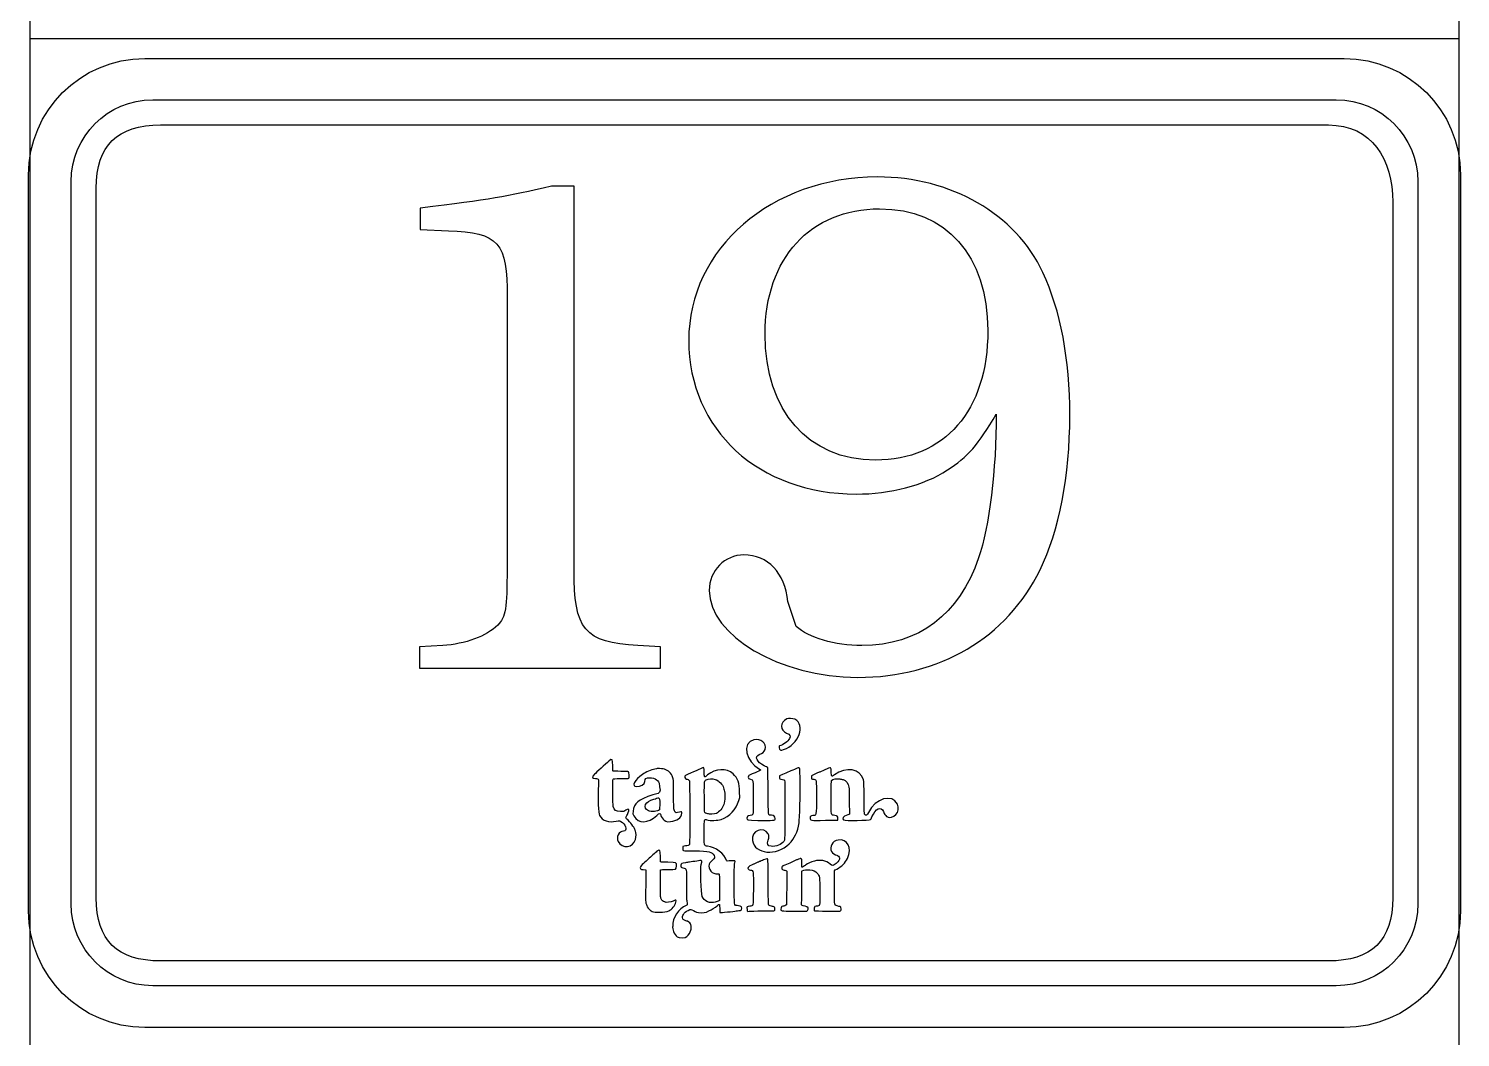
# Model space of a CAD drawing. Header units: millimetres. Extents: x 0 to 115, y 10 to 901.
# Drawn here: x -0.1 to 115.1, y 91.6 to 172.7 of the extents above; entities that cross this region are included whole.
import ezdxf

# ---------------------------------------------------------------- set-up
doc = ezdxf.new("R2010")
doc.units = ezdxf.units.MM
doc.layers.add('1', color=7, linetype='CONTINUOUS')

msp = doc.modelspace()

# ---------------------------------------------------------------- linework, layer by layer
at = {"layer": '1', "color": 7}
for p, q in [((0, 9.610394), (0, 900.64166)), ((114.999971, 900.64166), (114.999971, 9.610394)), ((0, 171.928031), (115.010869, 171.928031)), ((9.864019, 167.011367), (105.140122, 167.011367)), ((9.864019, 167.011367), (9.864019, 167.011367)), ((10.503252, 164.982895), (104.500888, 164.982895)), ((10.503252, 164.982895), (10.503252, 164.982895)), ((3.30588, 102.306986), (3.30588, 160.436648)), ((111.69826, 160.436648), (111.69826, 102.306986)), ((5.317772, 102.807225), (5.317772, 159.897956)), ((43.794185, 160.057765), (41.973499, 160.057765)), ((43.794185, 129.191121), (43.794185, 160.057765)), ((31.387696, 158.291053), (31.387696, 156.583609)), ((68.37962, 158.234609), (68.37962, 158.234609)), ((109.686369, 158.776123), (109.686369, 102.807225)), ((31.387696, 156.583609), (33.664171, 156.469309)), ((38.387865, 151.115554), (38.387865, 129.305421)), ((77.769506, 141.720376), (77.769506, 141.720376)), ((61.664495, 124.635349), (60.980812, 126.627838)), ((33.209441, 123.097591), (31.330899, 122.982938)), ((31.330899, 122.982938), (31.330899, 121.275494)), ((50.736498, 122.982938), (48.916165, 123.097591)), ((50.736498, 121.275494), (50.736498, 122.982938)), ((31.330899, 121.275494), (50.736498, 121.275494)), ((60.570179, 112.719574), (60.323587, 112.609155)), ((60.323587, 112.609155), (60.323587, 112.500147)), ((63.158156, 112.744269), (62.885459, 112.614799)), ((62.885459, 112.614799), (62.885459, 112.494855)), ((57.04099, 110.631836), (57.115426, 110.872783)), ((57.115426, 110.872783), (57.111545, 111.316577)), ((58.200218, 110.744724), (58.194573, 110.641361)), ((58.200218, 111.448869), (58.200218, 110.744724)), ((47.786218, 109.755183), (47.510698, 109.755183)), ((47.956962, 109.849022), (47.786218, 109.755183)), ((48.538693, 109.777408), (48.515057, 109.552688)), ((48.515057, 109.552688), (48.606073, 109.390058)), ((58.201276, 110.441336), (58.194573, 109.982725)), ((58.204098, 110.513302), (58.201276, 110.441336)), ((65.940515, 109.543163), (65.892184, 109.502947)), ((65.936281, 110.558811), (65.940515, 109.543163)), ((51.162301, 108.975191), (51.301648, 108.909222)), ((51.301648, 108.909222), (51.537304, 108.933916)), ((64.018228, 109.035869), (65.008828, 109.049627)), ((65.008828, 109.049627), (65.008828, 109.184741)), ((60.724695, 107.442725), (60.659784, 107.338302)), ((60.744098, 108.021633), (60.724695, 107.442725)), ((52.537782, 106.924847), (52.530726, 106.76645)), ((52.647848, 106.955186), (52.537782, 106.924847)), ((49.355726, 105.076644), (49.559632, 105.064297)), ((49.559632, 105.064297), (49.557162, 104.758439)), ((62.119226, 105.907789), (62.064192, 105.943419)), ((62.109701, 105.589583), (62.119226, 105.907789)), ((55.495118, 102.594853), (55.443965, 102.553578)), ((55.488062, 103.64225), (55.495118, 102.594853)), ((62.09312, 102.23255), (62.106879, 102.78253)), ((54.072718, 101.600019), (54.455834, 101.653641)), ((54.455834, 101.653641), (54.636457, 101.743247)), ((57.268531, 102.083678), (57.148587, 102.123541)), ((57.275234, 101.959853), (57.268531, 102.083678)), ((61.501865, 101.735133), (62.521745, 101.729489)), ((62.146742, 102.191275), (62.09312, 102.23255)), ((62.521745, 101.729489), (62.572545, 101.780641)), ((104.500888, 97.723697), (10.503252, 97.723697)), ((105.140122, 95.730856), (9.864019, 95.730856))]:
    msp.add_line(p, q, dxfattribs=at)
at = {"layer": '1', "color": 1}
for p, q in [((9.224645, 170.32007), (105.779526, 170.32007)), ((9.224645, 170.32007), (9.224645, 170.32007)), ((-0.119865, 101.726666), (-0.119865, 160.971459)), ((115.124035, 160.971459), (115.124035, 101.726666)), ((105.779526, 92.376645), (9.224645, 92.376645))]:
    msp.add_line(p, q, dxfattribs=at)
for points in [[(-0.119865, 160.971459), (-0.119865, 166.150237), (4.047196, 170.32007), (9.224645, 170.32007)], [(105.779526, 170.32007), (110.956975, 170.32007), (115.124035, 166.150237), (115.124035, 160.971459)], [(9.224645, 92.376645), (4.047196, 92.376645), (-0.119865, 96.54683), (-0.119865, 101.726666)], [(115.124035, 101.726666), (115.124035, 96.54683), (110.956975, 92.376645), (105.779526, 92.376645)]]:
    msp.add_open_spline(points, degree=3, dxfattribs=at)
at = {"layer": '1', "color": 7}
for points in [[(3.30588, 160.436648), (3.30588, 164.080137), (6.231466, 167.011367), (9.864019, 167.011367)], [(105.140122, 167.011367), (108.772674, 167.011367), (111.69826, 164.080137), (111.69826, 160.436648)], [(5.317772, 159.897956), (5.317772, 163.334717), (7.005814, 164.982895), (10.503252, 164.982895)], [(104.500888, 164.982895), (107.998327, 164.982895), (109.686369, 162.214295), (109.686369, 158.776123)], [(68.208876, 160.797892), (59.671654, 160.797892), (53.012973, 155.045851), (53.012973, 147.643162)], [(81.524825, 153.109806), (79.306206, 157.836323), (74.127428, 160.797892), (68.208876, 160.797892)], [(41.973499, 160.057765), (38.273565, 159.203337), (37.078707, 158.974737), (31.387696, 158.291053)], [(59.159068, 148.154337), (59.159068, 154.247868), (62.802556, 158.234609), (68.37962, 158.234609)], [(68.37962, 158.234609), (73.729142, 158.234609), (77.086175, 154.47682), (77.086175, 148.439382)], [(33.664171, 156.469309), (37.704535, 156.355009), (38.444663, 155.500581), (38.387865, 151.115554)], [(83.688411, 141.605723), (83.688411, 146.161496), (82.948283, 150.033937), (81.524825, 153.109806)], [(53.012973, 147.643162), (53.012973, 140.466251), (58.647893, 135.284651), (66.501431, 135.284651)], [(68.037778, 138.017268), (62.631812, 138.017268), (59.159068, 142.00401), (59.159068, 148.154337)], [(77.086175, 148.439382), (77.086175, 142.00401), (73.614842, 138.017268), (68.037778, 138.017268)], [(73.842031, 137.221049), (75.436586, 138.246221), (76.346048, 139.271393), (77.769506, 141.720376)], [(77.769506, 141.720376), (77.769506, 137.277493), (77.200475, 132.607421), (76.346048, 130.158438)], [(81.297283, 129.191121), (82.833983, 132.323435), (83.688411, 136.764907), (83.688411, 141.605723)], [(66.501431, 135.284651), (69.232637, 135.284651), (71.907398, 135.968335), (73.842031, 137.221049)], [(57.453034, 130.387391), (55.915276, 130.387391), (54.663973, 129.134677), (54.663973, 127.53871)], [(60.980812, 126.627838), (60.753623, 128.963579), (59.38802, 130.387391), (57.453034, 130.387391)], [(38.387865, 129.305421), (38.387865, 126.058807), (38.273565, 125.375477), (37.64809, 124.749649)], [(48.916165, 123.097591), (44.64826, 123.32478), (43.737387, 124.407807), (43.794185, 129.191121)], [(66.61432, 120.534307), (73.216556, 120.534307), (78.622522, 123.724477), (81.297283, 129.191121)], [(76.346048, 130.158438), (74.8097, 125.602666), (71.509112, 123.097591), (66.956162, 123.097591)], [(54.663973, 127.53871), (54.663973, 123.895221), (60.355337, 120.534307), (66.61432, 120.534307)], [(37.64809, 124.749649), (36.737218, 123.837366), (35.029774, 123.211891), (33.209441, 123.097591)], [(66.956162, 123.097591), (64.737542, 123.097591), (62.688256, 123.724477), (61.664495, 124.635349)], [(60.896851, 117.189621), (60.332054, 116.907399), (60.329231, 116.274869), (60.894029, 116.040624)], [(60.65167, 114.727233), (61.861345, 115.139277), (62.45119, 116.725366), (61.556898, 117.162105)], [(61.556898, 117.162105), (61.386154, 117.246419), (61.038667, 117.261588), (60.898262, 117.189621)], [(58.252429, 115.51816), (57.28229, 115.296263), (57.583915, 113.730988), (58.707159, 113.159136)], [(59.155187, 114.736758), (59.297004, 115.224649), (58.810523, 115.644808), (58.251018, 115.51816)], [(61.124392, 115.609177), (61.02244, 115.395394), (60.612865, 115.092358), (60.323587, 115.017922)], [(60.894029, 116.040624), (61.183659, 115.92068), (61.228815, 115.832485), (61.124392, 115.609177)], [(59.093098, 113.430422), (58.48244, 113.722522), (58.282768, 114.166316), (58.693401, 114.321891)], [(58.693401, 114.321891), (58.982679, 114.429488), (59.094509, 114.53003), (59.155187, 114.736758)], [(60.323587, 115.017922), (60.265731, 115.001341), (60.26432, 114.894097), (60.323587, 114.765685)], [(60.323587, 114.765685), (60.37474, 114.652797), (60.416015, 114.647152), (60.65167, 114.727233)], [(46.586068, 113.802602), (46.320073, 113.566947), (45.555251, 112.865624), (45.429662, 112.744269)], [(46.898629, 113.409961), (46.897571, 113.983224), (46.852062, 114.04108), (46.584657, 113.804013)], [(46.922265, 112.996505), (46.907096, 113.00603), (46.898629, 113.145377), (46.898629, 113.409961)], [(47.551973, 112.971458), (47.22001, 112.977102), (46.936023, 112.988038), (46.922265, 112.996505)], [(48.174979, 112.945352), (48.165101, 112.953819), (47.885348, 112.966166), (47.551973, 112.971458)], [(48.188737, 112.424652), (48.221546, 112.452169), (48.209198, 112.912191), (48.174979, 112.945352)], [(50.294115, 113.153491), (49.951215, 113.087169), (49.579035, 112.927361), (49.279879, 112.718163)], [(50.480382, 113.194766), (50.468034, 113.189474), (50.383721, 113.170072), (50.294115, 113.153491)], [(50.950282, 113.167249), (50.795765, 113.190533), (50.507898, 113.207113), (50.480382, 113.194766)], [(51.672418, 112.625736), (51.549651, 112.894552), (51.246615, 113.123152), (50.950282, 113.167249)], [(54.058959, 113.223694), (53.947482, 113.165838), (52.824237, 112.676536), (52.740276, 112.65043)], [(54.257573, 112.895963), (54.256162, 113.310477), (54.249107, 113.322824), (54.06037, 113.223694)], [(56.578145, 112.776019), (56.059915, 113.255444), (55.162801, 113.216991), (54.533093, 112.686413)], [(58.707159, 113.159136), (58.864145, 113.079055), (58.829926, 113.055772), (58.122959, 112.76473)], [(59.375673, 113.270613), (59.365795, 113.288605), (59.239148, 113.360219), (59.093098, 113.430422)], [(59.40319, 111.41853), (59.396134, 112.419008), (59.383787, 113.252622), (59.375673, 113.270613)], [(61.111692, 112.95523), (60.949415, 112.886086), (60.705292, 112.781311), (60.570179, 112.719574)], [(61.626042, 113.174305), (61.506098, 113.123152), (61.274323, 113.024022), (61.111692, 112.95523)], [(61.970354, 112.558002), (61.950951, 113.376799), (61.97882, 113.327058), (61.626042, 113.174305)], [(63.969898, 113.095636), (63.752234, 112.998974), (63.542684, 112.91078), (63.50282, 112.897022)], [(64.482484, 112.884674), (64.465903, 113.346461), (64.503298, 113.331291), (63.969898, 113.095636)], [(67.081398, 112.293419), (66.825281, 113.193355), (65.692512, 113.383502), (64.736131, 112.691705)], [(45.429662, 112.744269), (45.180249, 112.500147), (45.206707, 112.394313), (45.509743, 112.394313)], [(45.509743, 112.394313), (45.789496, 112.394313), (45.786674, 112.402427), (45.735874, 111.549411)], [(46.934612, 110.147825), (46.897571, 110.295286), (46.884871, 112.293419), (46.922265, 112.352686)], [(46.922265, 112.352686), (46.937435, 112.377733), (47.062671, 112.385847), (47.549151, 112.391491)], [(47.549151, 112.391491), (47.962607, 112.395724), (48.167923, 112.408072), (48.188737, 112.424652)], [(49.279879, 112.718163), (48.669573, 112.290949), (48.392643, 111.758961), (48.77964, 111.758961)], [(48.77964, 111.758961), (49.177926, 111.758961), (49.452387, 111.918769), (49.475671, 112.165361)], [(49.475671, 112.165361), (49.497896, 112.394313), (49.58609, 112.461694), (49.860198, 112.461694)], [(49.860198, 112.461694), (50.292704, 112.461694), (50.643012, 112.223216), (50.644423, 111.931116)], [(50.644423, 111.931116), (50.644423, 111.88843), (50.653948, 111.800236), (50.667707, 111.734266)], [(51.793421, 111.103147), (51.790951, 112.381613), (51.793421, 112.35833), (51.672418, 112.625736)], [(52.740276, 112.65043), (52.628798, 112.614799), (52.708526, 112.350216), (52.829882, 112.350216)], [(52.829882, 112.350216), (52.908551, 112.350216), (53.036609, 112.279661), (53.075062, 112.217924)], [(53.075062, 112.217924), (53.094465, 112.186174), (53.101168, 107.346416), (53.082118, 107.17285)], [(54.279445, 112.558002), (54.267098, 112.591163), (54.257573, 112.742858), (54.257573, 112.895963)], [(54.26992, 110.947219), (54.267098, 112.303297), (54.257573, 112.206636), (54.420204, 112.292361)], [(54.533093, 112.686413), (54.294615, 112.483919), (54.305904, 112.490622), (54.279445, 112.558002)], [(54.420204, 112.292361), (54.621287, 112.395724), (54.913387, 112.410894), (55.150454, 112.329402)], [(55.150454, 112.329402), (55.442554, 112.227449), (55.759701, 111.905011), (55.80909, 111.658419)], [(57.111545, 111.316577), (57.10449, 112.027777), (56.959851, 112.42183), (56.578145, 112.776019)], [(58.122959, 112.76473), (57.836151, 112.647608), (57.804401, 112.621502), (57.805812, 112.50438)], [(57.805812, 112.50438), (57.805812, 112.391491), (57.826626, 112.373499), (57.990668, 112.335047)], [(57.990668, 112.335047), (58.204098, 112.286716), (58.200218, 112.30753), (58.200218, 111.448869)], [(60.323587, 112.500147), (60.323587, 112.379144), (60.330642, 112.373499), (60.557831, 112.329402)], [(60.557831, 112.329402), (60.633679, 112.314233), (60.708115, 112.286716), (60.723284, 112.267313)], [(60.723284, 112.267313), (60.757856, 112.227449), (60.773026, 108.924391), (60.744098, 108.021633)], [(61.900151, 108.841488), (61.938604, 109.06903), (62.004926, 111.395247), (61.986934, 111.869027)], [(61.986934, 111.869027), (61.986934, 111.887019), (61.97882, 112.198522), (61.970354, 112.558002)], [(62.885459, 112.494855), (62.885459, 112.362563), (62.867467, 112.374911), (63.092187, 112.336458)], [(63.092187, 112.336458), (63.298915, 112.301886), (63.290448, 112.365386), (63.290448, 110.91688)], [(63.50282, 112.897022), (63.464015, 112.884674), (63.30844, 112.815883), (63.158156, 112.744269)], [(64.481073, 110.871372), (64.481073, 111.999908), (64.486717, 112.209458), (64.514234, 112.250733)], [(64.736131, 112.691705), (64.485306, 112.510024), (64.496242, 112.500147), (64.482484, 112.884674)], [(64.514234, 112.250733), (64.580203, 112.351627), (64.982723, 112.42183), (65.181337, 112.365386)], [(65.181337, 112.365386), (65.250128, 112.348805), (65.363017, 112.321288), (65.434631, 112.30753)], [(65.434631, 112.30753), (65.666406, 112.260611), (65.849498, 112.027777), (65.910176, 111.701105)], [(67.133962, 110.850911), (67.120203, 111.987561), (67.113148, 112.183352), (67.081398, 112.293419)], [(45.735874, 111.549411), (45.692835, 110.852322), (45.745399, 109.567858), (45.821246, 109.435566)], [(50.129015, 111.090447), (48.927101, 110.676991), (48.606073, 110.412408), (48.538693, 109.777408)], [(49.767771, 109.797869), (49.279879, 110.045872), (49.519768, 110.562691), (50.203451, 110.740491)], [(50.338212, 111.145833), (50.28459, 111.135955), (50.189693, 111.111261), (50.129015, 111.090447)], [(50.203451, 110.740491), (50.283179, 110.761305), (50.382309, 110.791644), (50.425348, 110.808224)], [(50.667707, 111.734266), (50.751668, 111.299997), (50.702279, 111.211802), (50.338212, 111.145833)], [(50.425348, 110.808224), (50.568576, 110.864669), (50.649715, 110.842444), (50.67194, 110.740491)], [(50.67194, 110.740491), (50.700868, 110.602908), (50.682876, 109.931572), (50.648304, 109.890297)], [(52.262262, 109.687802), (51.800476, 109.574561), (51.796243, 109.58973), (51.793421, 111.103147)], [(54.464301, 109.58973), (54.258984, 109.632769), (54.271332, 109.544575), (54.26992, 110.947219)], [(55.80909, 111.658419), (55.821437, 111.599152), (55.847895, 111.506724), (55.866945, 111.453102)], [(55.866945, 111.453102), (55.949848, 111.236497), (55.929034, 110.59303), (55.832726, 110.296697)], [(58.194573, 110.641361), (58.195984, 110.584916), (58.194573, 110.57398), (58.204098, 110.513302)], [(59.671654, 109.436977), (59.396134, 109.445091), (59.416948, 109.292338), (59.40319, 111.41853)], [(63.290448, 110.91688), (63.290448, 109.383002), (63.296092, 109.416163), (63.002581, 109.414752)], [(64.762237, 109.428511), (64.446853, 109.486366), (64.478251, 109.321266), (64.481073, 110.871372)], [(65.910176, 111.701105), (65.923934, 111.623847), (65.93487, 111.173349), (65.936281, 110.558811)], [(67.151953, 109.530463), (67.150542, 109.534697), (67.142076, 110.125952), (67.133962, 110.850911)], [(69.814014, 110.336913), (69.384331, 111.193811), (68.057181, 110.813516), (67.479684, 109.666988)], [(47.510698, 109.755183), (47.127582, 109.755183), (47.015751, 109.829619), (46.934612, 110.147825)], [(48.19544, 109.879361), (48.176037, 109.950975), (48.132293, 109.94533), (47.956962, 109.849022)], [(48.042687, 109.418986), (48.100543, 109.493422), (48.21061, 109.821505), (48.19544, 109.879361)], [(50.648304, 109.890297), (50.521657, 109.737191), (49.996723, 109.682158), (49.767771, 109.797869)], [(50.441576, 109.42463), (50.696634, 109.665577), (50.688521, 109.666988), (50.805643, 109.345961)], [(51.537304, 108.933916), (52.055534, 108.98648), (52.416426, 109.24683), (52.45629, 109.598197)], [(52.45629, 109.598197), (52.470048, 109.723433), (52.448176, 109.733311), (52.262262, 109.687802)], [(54.596593, 109.547044), (54.590948, 109.556922), (54.53027, 109.575972), (54.464301, 109.58973)], [(55.245704, 109.592552), (55.120115, 109.534697), (54.62552, 109.500477), (54.596593, 109.547044)], [(55.832726, 110.296697), (55.741709, 110.024), (55.47007, 109.698738), (55.245704, 109.592552)], [(55.614709, 109.106072), (56.313562, 109.354075), (56.816623, 109.890297), (57.04099, 110.631836)], [(58.194573, 109.982725), (58.187518, 109.446502), (58.198806, 109.474019), (57.94657, 109.423219)], [(65.892184, 109.502947), (65.864667, 109.481075), (65.771181, 109.446502), (65.684045, 109.426041)], [(67.479684, 109.666988), (67.359739, 109.429922), (67.278601, 109.395702), (67.151953, 109.530463)], [(67.756614, 109.304686), (68.068117, 110.000363), (68.495331, 110.198977), (68.680187, 109.7319)], [(68.680187, 109.7319), (68.761326, 109.523761), (68.830117, 109.427452), (68.94477, 109.350194)], [(68.94477, 109.350194), (69.458767, 109.009763), (70.108937, 109.745658), (69.814014, 110.336913)], [(45.821246, 109.435566), (46.067837, 109.00553), (46.603707, 108.821027), (47.182615, 108.967077)], [(47.182615, 108.967077), (47.437673, 109.030225), (47.491296, 109.019288), (47.685676, 108.85948)], [(47.685676, 108.85948), (48.016229, 108.589252), (48.063148, 108.164861), (47.762935, 108.164861)], [(48.132293, 109.035869), (47.904751, 109.263411), (47.907573, 109.251063), (48.042687, 109.418986)], [(48.694268, 108.247763), (48.694268, 108.363475), (48.421571, 108.746591), (48.132293, 109.035869)], [(48.606073, 109.390058), (48.961673, 108.750825), (49.744487, 108.765641), (50.441576, 109.42463)], [(50.805643, 109.345961), (50.862087, 109.192855), (50.997201, 109.05245), (51.162301, 108.975191)], [(54.261454, 108.166272), (54.26992, 109.204144), (54.25334, 109.135), (54.480882, 109.067619)], [(54.480882, 109.067619), (54.728884, 108.994594), (55.360004, 109.016466), (55.614709, 109.106072)], [(57.695745, 109.202733), (57.695745, 109.041513), (57.666818, 109.046805), (58.582981, 109.033047)], [(57.94657, 109.423219), (57.723262, 109.3763), (57.695745, 109.351605), (57.695745, 109.202733)], [(59.415537, 107.945786), (59.068404, 108.618533), (58.01254, 108.181441), (58.135306, 107.415208)], [(58.582981, 109.033047), (59.838518, 109.013997), (59.97222, 109.027755), (59.97222, 109.170983)], [(59.97222, 109.170983), (59.97222, 109.340316), (59.868856, 109.431333), (59.671654, 109.436977)], [(61.110634, 107.154858), (61.52797, 107.571136), (61.775973, 108.098891), (61.900151, 108.841488)], [(62.787387, 109.210847), (62.786329, 109.015408), (62.762692, 109.019288), (64.018228, 109.035869)], [(63.002581, 109.414752), (62.83854, 109.414752), (62.790209, 109.368186), (62.787387, 109.210847)], [(65.008828, 109.184741), (65.008828, 109.366775), (64.99119, 109.385825), (64.762237, 109.428511)], [(65.684045, 109.426041), (65.466381, 109.374888), (65.35067, 109.170983), (65.478728, 109.066208)], [(65.478728, 109.066208), (65.557398, 109.001297), (67.58587, 109.022111), (67.646548, 109.088433)], [(67.646548, 109.088433), (67.661717, 109.104661), (67.711459, 109.202733), (67.756614, 109.304686)], [(47.762935, 108.164861), (47.389343, 108.164861), (47.14134, 107.6745), (47.332898, 107.321722)], [(47.332898, 107.321722), (47.65816, 106.723411), (48.558096, 106.835241), (48.730251, 107.493877)], [(48.724607, 108.158158), (48.708026, 108.185675), (48.694268, 108.225538), (48.694268, 108.247763)], [(48.730251, 107.493877), (48.79234, 107.732355), (48.790929, 108.056205), (48.724607, 108.158158)], [(54.522157, 106.952363), (54.25334, 106.982702), (54.251929, 106.985525), (54.261454, 108.166272)], [(58.135306, 107.415208), (58.315929, 106.293727), (60.085109, 106.139211), (61.110634, 107.154858)], [(59.640256, 106.946719), (59.350626, 106.984113), (59.289948, 107.107938), (59.40319, 107.442725)], [(59.40319, 107.442725), (59.481506, 107.67838), (59.48574, 107.809613), (59.415537, 107.945786)], [(60.659784, 107.338302), (60.495742, 107.073719), (60.037131, 106.89733), (59.640256, 106.946719)], [(65.031053, 107.448369), (64.576323, 107.362997), (64.310328, 106.902622), (64.501887, 106.530794)], [(65.783528, 105.962822), (66.198042, 106.803491), (65.798698, 107.591597), (65.031053, 107.448369)], [(50.454276, 106.543141), (50.273654, 106.394269), (50.027062, 106.172372), (49.709915, 105.874627)], [(50.731207, 106.119808), (50.733676, 106.653208), (50.682876, 106.731877), (50.452865, 106.543141)], [(50.729796, 105.709175), (50.728384, 105.728577), (50.729796, 105.913433), (50.731207, 106.119808)], [(52.530726, 106.76645), (52.524023, 106.569247), (52.420659, 106.590061), (53.445832, 106.577361)], [(52.865512, 106.989405), (52.806598, 106.989405), (52.707115, 106.972825), (52.647848, 106.955186)], [(53.082118, 107.17285), (53.065537, 107.023977), (53.032376, 106.996461), (52.865512, 106.989405)], [(53.445832, 106.577361), (54.698545, 106.562191), (54.876345, 106.519505), (55.054145, 106.191775)], [(56.062737, 105.790666), (55.879293, 106.358286), (55.187848, 106.88075), (54.522157, 106.952363)], [(55.054145, 106.191775), (55.136695, 106.041491), (55.131051, 106.030555), (54.896807, 105.800191)], [(64.501887, 106.530794), (64.567856, 106.400972), (64.81727, 106.237283), (64.947092, 106.237283)], [(64.947092, 106.237283), (64.989778, 106.237283), (65.131595, 106.084177), (65.146765, 106.022089)], [(49.362782, 105.557833), (49.24954, 105.47493), (49.110546, 105.289016), (49.111957, 105.221636)], [(49.111957, 105.221636), (49.111957, 105.101691), (49.133829, 105.087933), (49.355726, 105.076644)], [(49.709915, 105.874627), (49.543404, 105.717641), (49.386065, 105.574414), (49.362782, 105.557833)], [(50.753079, 102.873194), (50.729796, 102.89683), (50.717448, 105.014908), (50.740732, 105.053361)], [(51.344334, 105.661197), (50.802821, 105.673544), (50.731207, 105.677777), (50.729796, 105.709175)], [(50.740732, 105.053361), (50.750257, 105.06853), (50.951693, 105.075586), (51.329165, 105.076644)], [(51.329165, 105.076644), (52.055534, 105.076644), (52.010026, 105.057594), (52.01814, 105.363452)], [(52.01814, 105.363452), (52.026607, 105.672133), (52.08164, 105.647439), (51.344334, 105.661197)], [(52.377973, 105.432244), (52.369507, 105.271025), (52.394554, 105.236805), (52.543073, 105.206466)], [(52.745921, 105.625214), (52.427362, 105.589583), (52.386087, 105.568769), (52.377973, 105.432244)], [(52.543073, 105.206466), (52.850343, 105.142966), (52.832704, 105.226927), (52.831293, 103.864147)], [(53.064126, 105.6679), (52.991101, 105.656964), (52.849284, 105.637561), (52.745921, 105.625214)], [(53.655382, 105.753272), (53.443009, 105.727166), (53.240515, 105.698239), (53.064126, 105.6679)], [(53.910087, 105.789255), (53.86599, 105.7822), (53.75169, 105.765972), (53.655382, 105.753272)], [(54.027209, 105.492922), (54.104468, 105.769852), (54.085065, 105.818183), (53.910087, 105.789255)], [(54.100234, 102.907766), (53.99299, 103.205511), (53.937957, 105.16625), (54.027209, 105.492922)], [(54.655859, 105.497155), (54.537326, 105.094636), (54.908095, 104.691058), (55.365295, 104.722808)], [(54.896807, 105.800191), (54.732765, 105.638972), (54.677732, 105.568769), (54.655859, 105.497155)], [(56.277579, 105.765972), (56.093076, 105.752214), (56.075084, 105.753272), (56.062737, 105.790666)], [(56.718551, 105.608633), (56.773937, 105.808658), (56.791576, 105.801602), (56.277579, 105.765972)], [(56.677276, 103.981269), (56.677276, 105.357808), (56.681509, 105.469639), (56.718551, 105.608633)], [(58.220679, 105.502447), (57.747956, 105.334525), (57.632245, 105.091814), (57.99737, 105.033958)], [(57.99737, 105.033958), (58.226323, 104.998327), (58.227734, 104.992683), (58.215387, 103.468683)], [(58.427406, 105.599108), (58.357204, 105.561714), (58.263365, 105.519027), (58.220679, 105.502447)], [(58.587215, 105.666489), (58.569223, 105.666489), (58.497609, 105.63615), (58.427406, 105.599108)], [(58.709981, 105.710586), (58.66024, 105.685891), (58.605206, 105.666489), (58.587215, 105.666489)], [(59.040534, 105.852755), (58.908243, 105.797369), (58.75937, 105.734222), (58.709981, 105.710586)], [(59.382376, 105.880272), (59.359093, 105.967055), (59.313584, 105.964233), (59.040534, 105.852755)], [(59.409893, 104.040536), (59.404601, 105.018789), (59.391901, 105.847111), (59.382376, 105.880272)], [(60.63509, 105.382855), (60.567709, 105.382855), (60.498565, 105.289016), (60.498565, 105.195177)], [(60.498565, 105.195177), (60.498565, 105.086522), (60.564887, 105.032547), (60.695767, 105.032547)], [(61.518445, 105.765972), (61.315951, 105.666489), (60.662606, 105.382855), (60.63509, 105.382855)], [(60.695767, 105.032547), (60.776906, 105.032547), (60.881681, 104.981747), (60.901084, 104.933416)], [(60.901084, 104.933416), (60.921545, 104.878383), (60.892617, 102.29605), (60.870745, 102.238194)], [(61.692012, 105.842877), (61.681076, 105.842877), (61.603817, 105.808658), (61.518445, 105.765972)], [(61.858876, 105.910611), (61.777384, 105.873216), (61.701537, 105.842877), (61.692012, 105.842877)], [(62.064192, 105.943419), (62.010217, 105.977991), (62.002104, 105.97658), (61.858876, 105.910611)], [(62.240581, 105.313711), (62.109701, 105.200822), (62.098412, 105.224105), (62.109701, 105.589583)], [(62.110759, 104.218336), (62.101234, 104.944352), (62.101234, 104.947175), (62.148154, 104.977514)], [(62.148154, 104.977514), (62.41697, 105.148611), (63.134873, 105.046658), (63.334545, 104.809591)], [(62.33689, 105.382855), (62.325954, 105.382855), (62.281856, 105.352516), (62.240581, 105.313711)], [(62.44872, 105.459761), (62.397567, 105.417075), (62.346415, 105.382855), (62.33689, 105.382855)], [(63.123937, 105.756094), (62.827604, 105.677777), (62.57819, 105.568769), (62.44872, 105.459761)], [(64.399934, 105.509502), (64.051037, 105.807247), (63.624176, 105.888386), (63.123937, 105.756094)], [(64.879359, 105.57018), (64.621831, 105.371566), (64.569267, 105.366275), (64.399934, 105.509502)], [(64.748478, 104.660719), (64.727665, 105.024433), (64.712848, 104.98845), (64.940037, 105.112627)], [(65.146765, 106.022089), (65.177103, 105.899675), (65.066684, 105.713408), (64.879359, 105.57018)], [(64.940037, 105.112627), (65.317509, 105.317944), (65.609609, 105.612866), (65.783528, 105.962822)], [(49.557162, 104.758439), (49.557162, 104.590516), (49.551518, 104.003141), (49.545873, 103.453514)], [(52.831293, 103.864147), (52.829882, 102.902122), (52.835526, 102.688691), (52.864454, 102.533116)], [(55.365295, 104.722808), (55.489473, 104.730922), (55.481359, 104.806769), (55.488062, 103.64225)], [(56.899173, 102.16905), (56.670573, 102.176105), (56.677276, 102.121072), (56.677276, 103.981269)], [(59.509376, 102.16905), (59.41977, 102.189864), (59.421181, 102.158114), (59.409893, 104.040536)], [(62.106879, 102.78253), (62.123459, 103.48103), (62.123459, 103.365319), (62.110759, 104.218336)], [(63.334545, 104.809591), (63.55362, 104.547477), (63.562087, 104.493855), (63.563498, 103.289472)], [(64.754123, 103.36673), (64.760826, 103.916358), (64.758003, 104.498089), (64.748478, 104.660719)], [(10.503252, 97.723697), (7.005814, 97.723697), (5.317772, 99.370464), (5.317772, 102.807225)], [(49.545873, 103.453514), (49.539171, 102.57298), (49.541993, 102.444922), (49.57339, 102.357786)], [(50.775304, 102.785), (50.775304, 102.822394), (50.764015, 102.862258), (50.753079, 102.873194)], [(50.988734, 102.50948), (50.888193, 102.542641), (50.775304, 102.68728), (50.775304, 102.785)], [(51.981098, 102.451625), (52.019551, 102.651297), (52.005793, 102.656941), (51.771548, 102.542641)], [(55.149043, 102.454447), (54.760634, 102.308397), (54.235348, 102.534175), (54.100234, 102.907766)], [(58.215387, 103.468683), (58.204098, 102.043814), (58.226323, 102.148589), (57.925756, 102.12213)], [(63.563498, 103.289472), (63.563498, 102.080855), (63.58537, 102.165169), (63.269987, 102.121072)], [(64.955206, 102.148589), (64.727665, 102.214558), (64.740365, 102.144355), (64.754123, 103.36673)], [(109.686369, 102.807225), (109.686369, 99.370464), (107.998327, 97.723697), (104.500888, 97.723697)], [(9.864019, 95.730856), (6.231466, 95.730856), (3.30588, 98.663497), (3.30588, 102.306986)], [(49.57339, 102.357786), (49.592793, 102.304164), (49.618898, 102.220203), (49.632657, 102.171872)], [(49.632657, 102.171872), (49.661585, 102.065686), (49.842207, 101.834264), (49.931812, 101.788755)], [(49.931812, 101.788755), (49.967796, 101.770764), (50.032354, 101.733722), (50.076451, 101.706205)], [(50.076451, 101.706205), (50.239082, 101.60143), (51.126671, 101.631769), (51.405012, 101.750303)], [(51.090687, 102.463972), (51.079751, 102.474908), (51.032832, 102.495722), (50.988734, 102.50948)], [(51.771548, 102.542641), (51.571876, 102.444922), (51.163712, 102.398003), (51.090687, 102.463972)], [(51.405012, 101.750303), (51.673829, 101.866014), (51.927123, 102.173283), (51.981098, 102.451625)], [(52.849284, 102.210325), (52.162779, 101.897764), (51.695701, 101.193619), (51.720396, 100.507114)], [(52.529315, 101.116361), (52.448176, 101.346372), (52.617509, 101.607075), (52.964996, 101.788755)], [(52.864454, 102.533116), (52.911021, 102.278058), (52.909609, 102.238194), (52.849284, 102.210325)], [(52.964996, 101.788755), (53.171723, 101.897764), (53.192184, 101.897764), (53.398912, 101.77923)], [(53.398912, 101.77923), (53.601407, 101.663519), (53.626454, 101.597197), (54.072718, 101.600019)], [(54.636457, 101.743247), (54.881637, 101.864603), (55.118704, 102.014886), (55.300737, 102.165169)], [(55.311673, 102.498544), (55.267576, 102.491489), (55.194551, 102.471028), (55.149043, 102.454447)], [(55.300737, 102.165169), (55.497587, 102.328858), (55.506054, 102.319333), (55.506054, 101.928103)], [(55.443965, 102.553578), (55.415037, 102.530294), (55.357182, 102.506658), (55.311673, 102.498544)], [(55.506054, 101.928103), (55.506054, 101.768294), (55.515579, 101.631769), (55.526515, 101.624714)], [(55.526515, 101.624714), (55.562498, 101.602841), (56.642704, 101.701972), (56.82897, 101.744658)], [(56.82897, 101.744658), (56.878359, 101.755594), (56.977843, 101.765472), (57.050868, 101.766883)], [(57.148587, 102.123541), (57.082618, 102.145766), (56.969376, 102.166228), (56.899173, 102.16905)], [(57.050868, 101.766883), (57.242426, 101.766883), (57.283701, 101.802514), (57.275234, 101.959853)], [(57.925756, 102.12213), (57.712326, 102.104491), (57.68622, 102.074153), (57.70527, 101.868836)], [(57.70527, 101.868836), (57.724673, 101.678689), (57.702448, 101.69915), (57.870723, 101.724197)], [(57.870723, 101.724197), (57.947981, 101.735133), (58.434462, 101.743247), (58.95234, 101.741836)], [(58.95234, 101.741836), (60.017729, 101.737955), (59.950348, 101.726666), (59.950348, 101.921047)], [(59.66354, 102.126364), (59.609918, 102.142944), (59.540773, 102.162347), (59.509376, 102.16905)], [(59.815234, 102.094614), (59.784895, 102.094614), (59.717162, 102.108372), (59.66354, 102.126364)], [(59.950348, 101.921047), (59.950348, 102.035347), (59.90484, 102.094614), (59.815234, 102.094614)], [(60.432595, 101.894941), (60.432595, 101.728078), (60.351104, 101.740425), (61.501865, 101.735133)], [(60.582526, 102.116839), (60.483395, 102.116839), (60.432595, 102.042403), (60.432595, 101.894941)], [(60.870745, 102.238194), (60.849931, 102.184219), (60.692945, 102.116839), (60.582526, 102.116839)], [(62.372873, 102.119661), (62.27339, 102.136241), (62.177081, 102.166228), (62.146742, 102.191275)], [(62.572545, 101.780641), (62.715773, 101.923869), (62.625109, 102.078033), (62.372873, 102.119661)], [(63.132051, 102.051928), (63.096067, 101.977491), (63.095009, 101.744658), (63.132051, 101.746069)], [(63.269987, 102.121072), (63.183204, 102.109783), (63.154276, 102.094614), (63.132051, 102.051928)], [(63.132051, 101.746069), (63.14722, 101.746069), (63.621353, 101.741836), (64.18474, 101.733722)], [(64.18474, 101.733722), (65.346437, 101.718553), (65.272001, 101.707616), (65.272001, 101.899175)], [(65.18804, 102.096025), (65.15629, 102.096025), (65.051515, 102.119661), (64.955206, 102.148589)], [(65.272001, 101.899175), (65.272001, 102.062864), (65.258242, 102.094614), (65.18804, 102.096025)], [(111.69826, 102.306986), (111.69826, 98.663497), (108.772674, 95.730856), (105.140122, 95.730856)], [(51.720396, 100.507114), (51.720396, 100.507114), (51.674887, 100.421741), (51.728862, 100.308853)], [(51.728862, 100.308853), (51.781073, 100.197022), (51.796243, 99.9656), (51.931357, 99.843186)], [(52.864454, 100.934328), (52.770615, 100.934328), (52.550129, 101.054272), (52.529315, 101.116361)], [(52.540604, 99.578603), (53.051779, 99.5592), (53.204532, 100.304619), (53.211587, 100.325433)], [(53.156554, 100.715253), (53.114926, 100.773108), (52.900084, 100.934328), (52.864454, 100.934328)], [(53.211587, 100.325433), (53.23099, 100.376233), (53.188304, 100.669744), (53.156554, 100.715253)], [(51.931357, 99.843186), (52.066471, 99.72183), (52.029076, 99.597653), (52.540604, 99.578603)]]:
    msp.add_open_spline(points, degree=3, dxfattribs=at)

doc.saveas('drawing.dxf')
